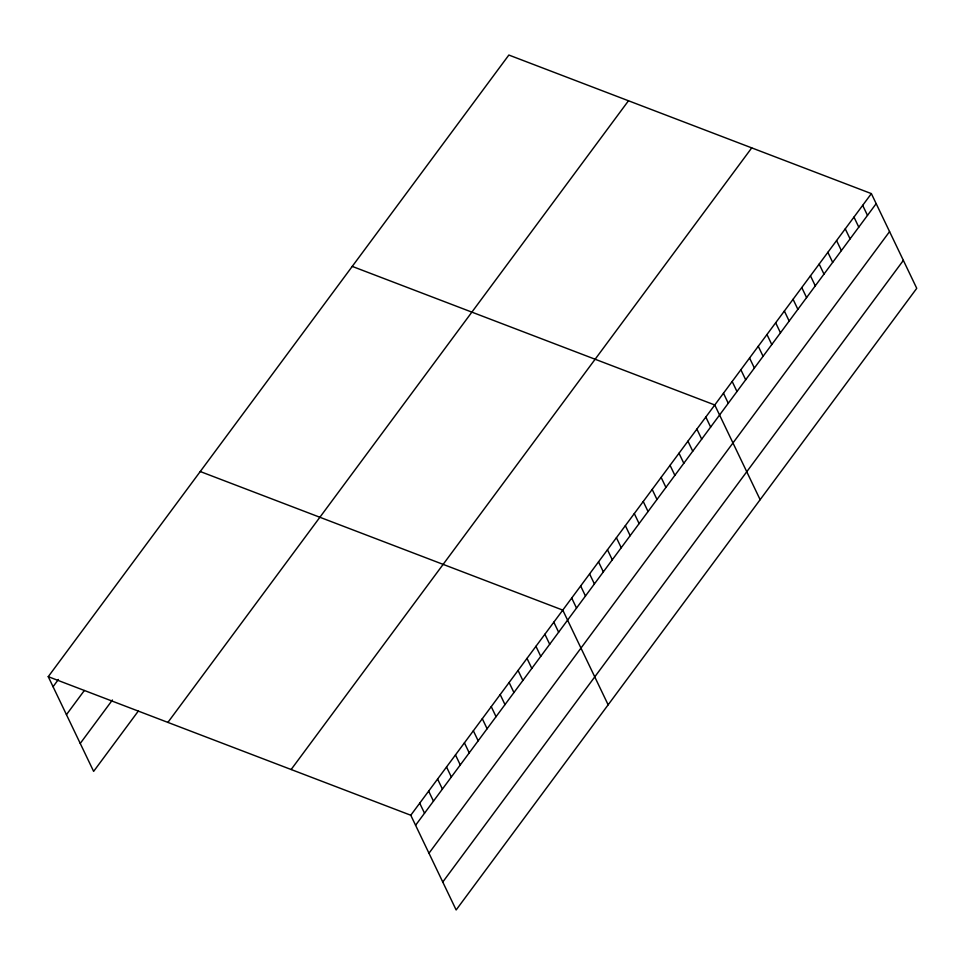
<?xml version="1.0" encoding="UTF-8"?>
<svg xmlns="http://www.w3.org/2000/svg" width="965" height="965" viewBox="0 0 965 965"><rect width="100%" height="100%" fill="white"/><g stroke="black" fill="none" stroke-linecap="round" stroke-linejoin="round"><path stroke-width="1.45" d="M48.25 676.67L508.857 55.041L871.371 193.615L916.75 288.33L456.143 909.959L410.776 815.244L48.25 676.67L93.629 771.385L138.333 711.048M53.063 686.706L58.419 679.469M66.452 714.655L84.329 690.518M80.24 743.436L112.423 699.999M167.886 722.399L628.48 100.77M291.141 769.515L751.735 147.886M410.776 815.244L871.371 193.615M415.577 825.28L876.184 203.651M428.967 853.229L889.573 231.6M442.766 882.022L903.361 260.393M352.249 266.4L714.763 404.974L760.143 499.689M200.25 471.535L562.776 610.109L608.143 704.824M862.674 205.364L867.487 215.4M853.977 217.101L858.778 227.137M845.268 228.85L850.081 238.886M836.571 240.587L841.384 250.623M827.874 252.323L832.674 262.371M819.176 264.072L823.977 274.108M810.467 275.809L815.28 285.845M801.77 287.558L806.583 297.594M793.073 299.295L797.874 309.331M784.376 311.044L789.177 321.08M775.667 322.78L780.48 332.816M766.97 334.517L771.783 344.553M758.273 346.266L763.074 356.302M749.564 358.003L754.377 368.039M740.867 369.752L745.68 379.788M732.17 381.489L736.983 391.525M723.473 393.238L728.273 403.274M705.825 417.037L710.638 427.073M696.887 429.111L701.7 439.147M687.949 441.174L692.749 451.21M678.998 453.236L683.811 463.272M670.06 465.311L674.873 475.347M661.122 477.373L665.934 487.409M652.183 489.448L656.984 499.484M643.245 501.51L648.046 511.546M634.295 513.573L639.107 523.609M625.356 525.648L630.169 535.684M616.418 537.71L621.231 547.746M607.48 549.773L612.28 559.809M598.529 561.847L603.342 571.883M589.591 573.91L594.404 583.946M580.653 585.972L585.466 596.02M571.714 598.047L576.515 608.083M553.826 622.184L558.639 632.22M544.887 634.246L549.7 644.282M535.949 646.309L540.75 656.345M527.011 658.383L531.812 668.419M518.06 670.446L522.873 680.482M509.122 682.508L513.935 692.544M500.184 694.583L504.997 704.619M491.245 706.645L496.046 716.681M482.295 718.708L487.108 728.756M473.357 730.782L478.17 740.818M464.418 742.845L469.231 752.881M455.48 754.92L460.281 764.956M446.542 766.982L451.343 777.018M437.591 779.045L442.404 789.081M428.653 791.119L433.466 801.155M419.715 803.182L424.528 813.218"/></g></svg>
